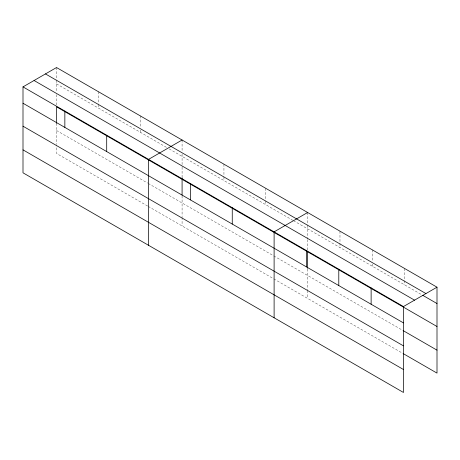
<?xml version="1.0" encoding="UTF-8"?>
<svg xmlns="http://www.w3.org/2000/svg" width="460" height="460" viewBox="0 0 460 460"><rect width="100%" height="100%" fill="white"/><g stroke="black" fill="none" stroke-linecap="round" stroke-linejoin="round"><path stroke-width="0.34" stroke-dasharray="2.3 1.72" d="M56.534 83.881L166.698 147.487M169.165 148.908L292.87 220.334M293.486 220.685L422.073 294.929M56.534 130.496L147.62 183.086M148.235 183.436L273.177 255.57M273.792 255.927L402.793 330.406M147.62 206.04L56.534 153.45L56.534 144.843M148.235 206.396L273.177 278.53M273.792 278.886L402.793 353.366M404.662 268.519L404.662 279.893M404.662 280.606L404.662 284.872M372.318 249.843L372.318 261.222M372.318 264.069L372.318 266.202M339.98 231.173L339.98 247.532M307.642 212.503L307.642 224.595M307.642 225.302L307.642 238.901M307.642 239.62L307.642 250.384M307.642 269.019L307.642 289.817M307.642 290.536L307.642 298.425M265.788 188.341L265.788 200.428M265.788 201.141L265.788 204.694M223.939 164.18L223.939 176.266M223.939 176.979L223.939 180.533M182.085 140.018L182.085 151.392M182.085 154.238L182.085 166.416M182.085 167.135L182.085 177.893M182.085 195.816L182.085 216.614M182.085 217.333L182.085 225.94M140.237 115.851L140.237 127.23M140.237 130.076L140.237 132.21M98.382 91.689L98.382 103.782M98.382 104.489L98.382 108.048M56.534 67.528L56.534 79.614M56.534 80.327L56.534 91.776M56.534 94.645L56.534 105.409M56.534 123.326L56.534 144.124"/><path stroke-width="0.69" d="M403.466 345.862L403.466 306.55L23 86.888L23 172.81L403.466 392.472L403.466 345.862L23 126.201M403.414 353.723L437 373.112L437 287.189L56.534 67.528L23 86.888M182.085 140.018L148.551 159.379L148.551 245.301M307.642 212.503L274.108 231.863L274.108 317.785M403.466 306.55L437 287.189M45.465 73.916L425.931 293.578M422.694 295.285L437 303.542M34.069 80.5L414.535 300.161M437 326.502L56.534 106.841L56.534 123.326M23 103.241L403.466 322.903M403.414 330.763L437 350.152M23 149.856L403.466 369.512M371.128 287.88L371.128 304.233M338.79 269.203L338.79 285.562M307.642 251.815L307.642 268.301M306.446 250.533L306.446 266.892M232.254 207.702L232.254 224.054M190.405 183.54L190.405 199.893M182.085 177.893L182.085 195.097M106.703 135.211L106.703 151.57M64.849 111.05L64.849 127.409"/></g></svg>
